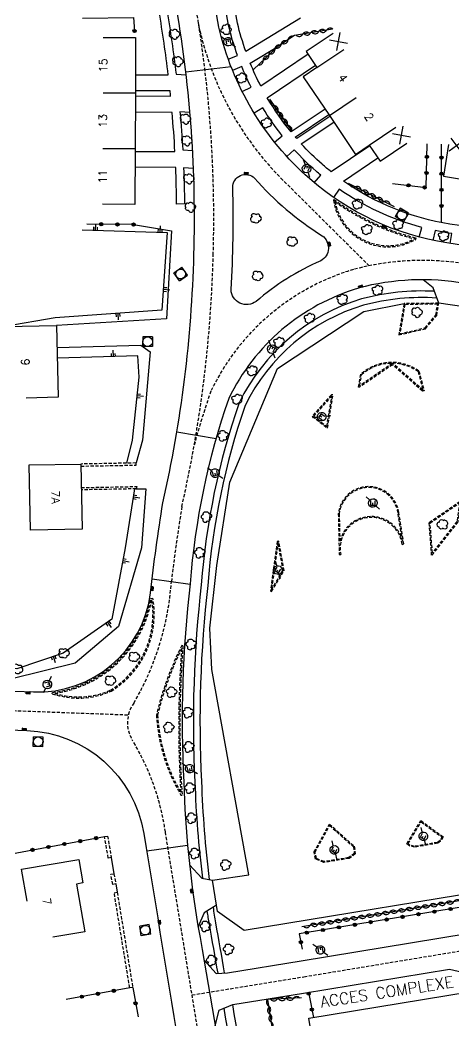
# Model space of a CAD drawing. Header units: millimetres. Extents: x 150999 to 152000, y 125999 to 127001.
# Drawn here: x 151420.3 to 151487.5, y 126231.1 to 126386 of the extents above; entities that cross this region are included whole.
import ezdxf
from ezdxf.enums import TextEntityAlignment as Align

# ---------------------------------------------------------------- set-up
doc = ezdxf.new("R2010")
doc.units = ezdxf.units.MM
doc.linetypes.add('DASHED', pattern=[0.75, 0.5, -0.25])
doc.layers.get('0').update_dxf_attribs({"linetype": 'CONTINUOUS'})
for name, color, linetype in [('W0001', 6, 'DASHED'), ('W0008', 7, 'CONTINUOUS'), ('W0100', 7, 'CONTINUOUS'), ('W0112', 1, 'DASHED'), ('W0211', 2, 'CONTINUOUS'), ('W0300', 7, 'CONTINUOUS'), ('W0310', 3, 'CONTINUOUS'), ('W0322', 7, 'CONTINUOUS'), ('W0334', 7, 'CONTINUOUS'), ('W0400', 7, 'CONTINUOUS'), ('W0420', 7, 'CONTINUOUS'), ('W0471', 7, 'CONTINUOUS'), ('W0989', 7, 'CONTINUOUS'), ('W0991', 7, 'CONTINUOUS'), ('W1102', 7, 'CONTINUOUS')]:
    doc.layers.add(name, color=color, linetype=linetype)
doc.styles.get("Standard").update_dxf_attribs({"font": 'romans.shx', "width": 0.85})

# ---------------------------------------------------------------- blocks, each defined once
blk = doc.blocks.new('t991o')
at = {"color": 0, "linetype": 'Continuous'}
for p, q in [((-1, 1), (1, -1)), ((-1, -1), (1, 1))]:
    blk.add_line(p, q, dxfattribs=at)
blk = doc.blocks.new('t322o')
at = {"color": 0, "linetype": 'Continuous'}
for radius in [0.25, 0.15]:
    blk.add_circle((0, 0), radius, dxfattribs=at)
blk = doc.blocks.new('t310o')
at = {"color": 0, "linetype": 'Continuous'}
for centre, start, end in [((-0.5, 0.38), 216.8699, 323.1304), ((0.5, -0.37), 36.8699, 143.1303)]:
    blk.add_arc(centre, 0.625, start, end, dxfattribs=at)
blk = doc.blocks.new('t211o')
at = {"color": 0, "linetype": 'Continuous'}
for p, q in [((-0.29, 0.5), (-0.29, 0)), ((0, 1), (0, 0)), ((0.29, 0.5), (0.29, 0))]:
    blk.add_line(p, q, dxfattribs=at)
blk = doc.blocks.new('T471')
for p, q in [((-0.333334, 0.333334), (-0.333334, -0.333334)), ((-0.333334, 0.333334), (0.333334, 0.333334)), ((-0.333334, 0), (0, 0)), ((0.500001, 0.500001), (1.000002, 1.000002)), ((-0.500001, -0.500001), (-1.000002, -1.000002)), ((-0.333334, -0.333334), (0.333334, -0.333334))]:
    blk.add_line(p, q)
blk.add_ellipse((0, 0), major_axis=(0.471405, 0.471405), ratio=1, start_param=5.4977871438, end_param=11.780972451)
blk = doc.blocks.new('T420')
for p, q in [((0.75, 0.75), (-0.75, 0.75)), ((-0.75, 0.75), (-0.75, -0.75)), ((0.75, 0.75), (0.75, -0.75)), ((0.75, -0.75), (-0.75, -0.75))]:
    blk.add_line(p, q)
blk.add_ellipse((0, 0), major_axis=(-0.53, 0.53), ratio=1, start_param=3.926991, end_param=10.210176)
blk = doc.blocks.new('T400')
for p, q in [((-0.15, 0.3), (0.15, 0.3)), ((-0.15, -0.25), (-0.15, 0.3)), ((-0.15, 0.15), (0.15, 0.15)), ((-0.15, 0), (0.15, 0)), ((0.15, 0.3), (0.15, -0.25)), ((-0.15, -0.15), (0.15, -0.15)), ((-0.15, -0.25), (-0.15, -0.3)), ((-0.15, -0.3), (0.15, -0.3)), ((0.15, -0.3), (0.15, -0.25))]:
    blk.add_line(p, q)
blk = doc.blocks.new('T300')
for p, q in [((-0.8, 0.51), (-0.86, 0.34)), ((-0.86, 0.34), (-0.86, 0.17)), ((-0.86, 0.17), (-0.74, 0.06)), ((-0.69, 0.63), (-0.8, 0.51)), ((-0.8, -0.06), (-0.74, 0.06)), ((-0.74, 0.06), (-0.69, 0.11)), ((-0.57, 0.69), (-0.69, 0.63)), ((-0.46, 0.69), (-0.57, 0.69)), ((-0.29, 0.63), (-0.46, 0.69)), ((-0.29, 0.63), (-0.17, 0.74)), ((-0.23, 0.57), (-0.29, 0.63)), ((-0.17, 0.74), (-0.06, 0.8)), ((-0.06, 0.8), (0.06, 0.8)), ((0.06, 0.8), (0.23, 0.74)), ((0.23, 0.74), (0.34, 0.63)), ((0.34, 0.63), (0.4, 0.51)), ((0.46, 0.46), (0.34, 0.46)), ((0.4, 0.51), (0.4, 0.46)), ((0.57, 0.4), (0.46, 0.46)), ((0.57, 0.4), (0.69, 0.29)), ((0.69, 0.29), (0.74, 0.17)), ((0.74, 0.06), (0.69, -0.17)), ((0.74, 0.17), (0.74, 0.06)), ((-0.8, -0.17), (-0.8, -0.06)), ((-0.8, -0.23), (-0.8, -0.17)), ((-0.74, -0.34), (-0.8, -0.23)), ((-0.69, -0.4), (-0.74, -0.34)), ((-0.51, -0.46), (-0.69, -0.4)), ((-0.4, -0.46), (-0.51, -0.46)), ((-0.4, -0.46), (-0.34, -0.46)), ((-0.34, -0.46), (-0.34, -0.4)), ((-0.34, -0.51), (-0.34, -0.46)), ((-0.29, -0.63), (-0.34, -0.51)), ((-0.17, -0.74), (-0.29, -0.63)), ((-0.06, -0.8), (-0.17, -0.74)), ((0.06, -0.8), (-0.06, -0.8)), ((0.17, -0.74), (0.06, -0.8)), ((0.23, -0.69), (0.17, -0.74)), ((0.29, -0.46), (0.23, -0.46)), ((0.29, -0.63), (0.23, -0.69)), ((0.46, -0.4), (0.29, -0.46)), ((0.34, -0.51), (0.29, -0.63)), ((0.34, -0.51), (0.34, -0.46)), ((0.57, -0.34), (0.46, -0.4)), ((0.63, -0.29), (0.57, -0.34)), ((0.69, -0.17), (0.63, -0.29))]:
    blk.add_line(p, q)

msp = doc.modelspace()

# ---------------------------------------------------------------- linework, layer by layer
at = {"layer": 'W0001'}
for points in [[(151483.07, 126014.25, -0.000463), (151465.48, 126121.41, 0.000328), (151442.8, 126260.36, 0.101931), (151437.67, 126274.58, -0.295589), (151437.91, 126280.29, 0.116471), (151443.73, 126299.09, -0.011498), (151445.36, 126310.69, 0.049077), (151450.21, 126349.63, 0.050108), (151447.47, 126388.3, -0.000595), (151431.9, 126478.98), (151424.7, 126521.56, 0.002254), (151411.43, 126599.34, 0.406265), (151396.07, 126610.27), (151389.67, 126609.02, 0.044346), (151379.93, 126606.54), (151374.75, 126605.55), (151370.37, 126603.33), (151366.54, 126599.96), (151356.47, 126594.23), (151321.48, 126574.08), (151307.47, 126566.04)], [(151474.33, 126347.95), (151461, 126361.2, -0.141332), (151448.15, 126384.29), (151447.92, 126385.63, -0.000171)], [(151750.38, 126305.21), (151713.18, 126311.4, -0.119765), (151708.44, 126313.39, 0.24), (151698.58, 126315.01, -0.119765), (151693.45, 126314.65), (151665.94, 126319.14), (151662.31, 126319.74), (151657.88, 126320.46), (151638.59, 126323.2), (151623.54, 126326.07), (151612.32, 126327.91), (151592.38, 126331.17), (151587.29, 126330.98), (151582.42, 126331.77), (151577.64, 126333.56), (151554.78, 126337.32, -0.139565), (151544.81, 126342.01, 0.295321), (151534.91, 126343.44, -0.12364), (151526.72, 126341.9), (151503.11, 126345.8), (151489.67, 126348.16, 0.109285), (151471.89, 126347.37, 0.212239), (151449.84, 126328.54, 0.018837), (151447.25, 126320.14, 0.041296)]]:
    msp.add_lwpolyline(points, format="xyb", dxfattribs=at)
for points in [[(151335.91, 126282.18), (151338.29, 126282.09), (151343.34, 126282.99), (151348.38, 126282.8), (151353.34, 126281.51), (151366.14, 126281.01), (151392.67, 126280.11), (151400.51, 126279.82), (151437.08, 126278.47)], [(151446.93, 126235.13), (151464.24, 126237.95), (151489.91, 126242.19), (151526.22, 126248.14)]]:
    msp.add_lwpolyline(points, dxfattribs=at)
at = {"layer": 'W0008'}
for points in [[(151763.23, 126502.82, 0.04784), (151738.65, 126543.01, 0.037428), (151713.93, 126571.65, 0.026113), (151676.15, 126603.66, 0.043958), (151645.47, 126626.27, 0.06869), (151615.89, 126637.24, -0.067758), (151606.11, 126641.3), (151586.22, 126653.91, 0.190937), (151564.94, 126657.36, 0.061077), (151535.82, 126646.97), (151496.35, 126627.17, 0.390129), (151493.8, 126619.04), (151499.22, 126608.77, -0.421219), (151497.79, 126604.32, 0.00231), (151458, 126584.35), (151443.59, 126577.08), (151441.44, 126575.97), (151435.75, 126573.12, -0.483704), (151417.29, 126583.22, -0.000014), (151404.9, 126655.69)], [(151360.34, 126391.27), (151361.52, 126377.23, 0.018577), (151363.38, 126359.08, 0.010334), (151366.59, 126339.13, 0.033101), (151377.19, 126297.01, 0.330111), (151393.97, 126283.07), (151400.62, 126282.82), (151422.39, 126282.01, 0.387794), (151440.52, 126297.36, -0.013612), (151442.42, 126311.26, 0.049197), (151447.22, 126349.71, 0.050115), (151444.52, 126387.79, -0.000595), (151428.95, 126478.48)], [(151335.79, 126279.11), (151365.68, 126277.95, -0.363213), (151376.1, 126267.45, -0.163826), (151364.81, 126240.08), (151368.62, 126237, 0.160584), (151381.63, 126269.11, -0.383744), (151391.37, 126277.14), (151400.4, 126276.82), (151421.38, 126276.05, -0.357579), (151439.46, 126260.09, -0.000346), (151462.32, 126120.89, 0.000429), (151478.61, 126021.62, -0.383101), (151474.26, 126015.05), (151447.21, 126008, 0.008769), (151416.11, 126000, -0.009773)]]:
    msp.add_lwpolyline(points, format="xyb", dxfattribs=at)
for points in [[(151506.64, 126348.26), (151486.36, 126351.48, -0.141065), (151465.11, 126361.43, -0.156616), (151451.07, 126384.89), (151449.62, 126393.05, -0.000171), (151432.34, 126494.77), (151424.62, 126540.06, -0.324334), (151438.89, 126567.94), (151447.76, 126572.51), (151464.92, 126581.09, -0.509902), (151482.04, 126572.19), (151482.86, 126566.29), (151486.75, 126535.22, 0.024473), (151490.66, 126510.78, 0.036823), (151499.28, 126482.2), (151505.02, 126467.04), (151516.25, 126437.43), (151521.18, 126424.47), (151531.19, 126398, -0.017049), (151535.08, 126387.57, -0.109233), (151538.09, 126358.96, -0.426179), (151520.33, 126346)], [(151452.96, 126344.26, 0.023609), (151453.22, 126360.06, -0.662724), (151456.6, 126361.52, 0.073752), (151467.07, 126352.6, -0.555434), (151466.84, 126348.73, 0.074766), (151456.84, 126342.43, -0.603553)], [(151505.32, 126342.38), (151489.15, 126345.21, 0.109018), (151472.7, 126344.5, 0.210632), (151452.6, 126327.4, 0.064616), (151446.63, 126298.76, 0.041405), (151445.64, 126268.03, 0.032805), (151447.85, 126245.81, -0.004839), (151457.5, 126187.79, -0.004903), (151459.36, 126177.04, 0.0007), (151484.18, 126024.63, 0.441234), (151491.77, 126019.69), (151497.09, 126021.07, 0.001673), (151534.21, 126030.73), (151581.59, 126043.13, -0.095314), (151626.31, 126045.18), (151631.01, 126044.47, 0.437454), (151639.01, 126050.87, 0.000992), (151646.17, 126153.04, 0.034443), (151646.12, 126275.2), (151644.49, 126301.93, 0.375123), (151627.68, 126322.36), (151611.84, 126324.95), (151587.1, 126329), (151536.42, 126337.26)]]:
    msp.add_lwpolyline(points, format="xyb", close=True, dxfattribs=at)
for points in [[(151448.77, 126240.59), (151450.66, 126238.46), (151452.43, 126238.56), (151463.83, 126240.41), (151489.5, 126244.66), (151525.82, 126250.61)], [(151450.53, 126230.37), (151451.12, 126232.8), (151453.23, 126233.66), (151464.17, 126235.43), (151486.75, 126239.14), (151488.8, 126238.64), (151489.73, 126237.06), (151489.98, 126235.62)]]:
    msp.add_lwpolyline(points, dxfattribs=at)
at = {"layer": 'W0100'}
for points in [[(151433.2, 126383.28), (151438.2, 126383.26), (151438.16, 126374.65), (151438.12, 126366.04), (151438.08, 126357.43), (151433.08, 126357.46)], [(151468.75, 126383.89), (151464.61, 126381.1), (151466.26, 126378.64), (151464.13, 126377.21), (151468.18, 126371.2), (151472.22, 126365.19), (151474.35, 126366.62), (151476.02, 126364.14), (151480.17, 126366.93)], [(151486.62, 126366.74), (151485.82, 126361.81), (151488.32, 126361.42), (151491.74, 126360.86), (151491.56, 126359.74), (151498.68, 126358.58), (151505.81, 126357.42), (151506.23, 126360), (151509.16, 126359.52), (151511.95, 126359.07), (151511.54, 126356.49), (151518.69, 126355.35), (151525.77, 126354.14), (151525.99, 126355.41), (151528.94, 126354.91), (151529.96, 126360.75), (151525.04, 126361.61)], [(151418.06, 126333.57), (151417.97, 126338.57), (151425.96, 126338.71), (151426.23, 126327.6), (151421.24, 126327.48)], [(151421.41, 126249.65), (151420.55, 126254.57), (151429.41, 126256.1), (151430.04, 126252.46), (151429.06, 126252.29), (151430.34, 126244.9), (151425.41, 126244.05)]]:
    msp.add_lwpolyline(points, dxfattribs=at)
for points in [[(151421.73, 126317.13), (151429.72, 126317.28), (151429.91, 126307.22), (151421.92, 126307.06)], [(151543.08, 126149.36), (151505.19, 126143.15), (151504.3, 126148.58), (151493.44, 126146.8), (151490.61, 126164.04), (151489.22, 126163.81), (151488.55, 126168.04), (151475.1, 126165.74), (151473.62, 126174.38), (151480.86, 126175.57), (151478.62, 126188.13), (151472.28, 126187.06), (151465.01, 126231.52), (151500.49, 126237.35), (151507.8, 126192.92), (151492.27, 126190.38), (151493.73, 126182.24), (151526.32, 126187.58), (151536.54, 126189.26)]]:
    msp.add_lwpolyline(points, close=True, dxfattribs=at)
at = {"layer": 'W0112'}
for points in [[(151468.82, 126358.1, 0.528961), (151481.56, 126352.04), (151481.6, 126352.25, -0.097708), (151468.88, 126358.22)], [(151481.35, 126352.13, -0.514696), (151469.04, 126357.89, 0.094044)], [(151469.71, 126303.3), (151469.93, 126303.28, -1.027432), (151479.44, 126304.85), (151479.7, 126304.92), (151478.93, 126309.79, 0.873321), (151469.56, 126309.59)], [(151469.8, 126305.19, -0.800549), (151479.49, 126305.37), (151478.79, 126309.77, 0.872423), (151469.7, 126309.58)], [(151425.32, 126281.94, 0.330727), (151440.53, 126296.47), (151440.85, 126296.52, -0.311507), (151434.41, 126282.14, -0.189813), (151425.31, 126281.74)], [(151425.69, 126281.81, 0.323736), (151440.69, 126296.34, -0.308412), (151434.32, 126282.3, -0.182396)], [(151445.22, 126266.03), (151445.39, 126266.03, -0.034966), (151445.52, 126289.16), (151445.35, 126289.21, 0.057067), (151441.42, 126278.45, 0.121398)], [(151445.18, 126266.45, -0.033655), (151445.31, 126288.73, 0.054717), (151441.6, 126278.43, 0.117651)]]:
    msp.add_lwpolyline(points, format="xyb", close=True, dxfattribs=at)
for points in [[(151479.73, 126342.1), (151478.93, 126337.25), (151483.05, 126338.22), (151484.79, 126340.27), (151485.1, 126342.15)], [(151479.85, 126341.96), (151479.1, 126337.43), (151482.98, 126338.35), (151484.66, 126340.33), (151484.94, 126342.01)], [(151468.74, 126327.96), (151468.49, 126327.99), (151465.54, 126324.68), (151467.89, 126322.85)], [(151468.58, 126327.84), (151468.55, 126327.84), (151465.74, 126324.69), (151467.79, 126323.1)], [(151488.04, 126308.31), (151484.01, 126303.17), (151483.63, 126308.24), (151488.51, 126311.57)], [(151487.91, 126308.36), (151484.12, 126303.54), (151483.77, 126308.17), (151488.33, 126311.28)], [(151460.35, 126305.35), (151460.11, 126305.31), (151459.07, 126297.66), (151459.23, 126297.56), (151461.18, 126300.78)], [(151460.23, 126305.19), (151460.23, 126305.19), (151459.22, 126297.81), (151461.03, 126300.8)], [(151482.34, 126262.11), (151485.78, 126259.59), (151485.4, 126258.91), (151484.94, 126258.61), (151481.35, 126257.98), (151480.57, 126258.19), (151480.17, 126258.53)], [(151482.38, 126261.91), (151485.6, 126259.55), (151485.3, 126259.01), (151484.89, 126258.74), (151481.36, 126258.12), (151480.63, 126258.32), (151480.35, 126258.56)], [(151468.19, 126261.57), (151472.03, 126258.13), (151472.19, 126256.97), (151471.24, 126256.26), (151467.33, 126255.62), (151466.05, 126256.16), (151465.82, 126257.25)], [(151468.23, 126261.35), (151471.9, 126258.06), (151472.04, 126257.03), (151471.19, 126256.39), (151467.35, 126255.76), (151466.17, 126256.26), (151465.97, 126257.23)], [(151433.97, 126256.32), (151433.39, 126259.64), (151433.86, 126259.71), (151434.44, 126256.39)], [(151434.66, 126252.22), (151434.37, 126253.8), (151434.84, 126253.88), (151435.13, 126252.3)], [(151437.28, 126236.23), (151434.88, 126250.94), (151435.35, 126251.02), (151437.75, 126236.3)]]:
    msp.add_lwpolyline(points, close=True, dxfattribs=at)
for points in [[(151482.57, 126328.56), (151477.95, 126332.65), (151472.85, 126329.16), (151472.7, 126329.19), (151473.03, 126331.16, -0.351202), (151482.03, 126331.66), (151482.84, 126328.59)], [(151477.93, 126332.86), (151472.88, 126329.39), (151473.16, 126331.09, -0.347332), (151481.91, 126331.57), (151482.67, 126328.71), (151477.99, 126332.86)], [(151482.84, 126328.59), (151482.57, 126328.56, 0.781429)]]:
    msp.add_lwpolyline(points, format="xyb", dxfattribs=at)
for points in [[(151429.73, 126316.95), (151438.29, 126317.11), (151438.26, 126317.44), (151429.72, 126317.28)], [(151429.79, 126313.63), (151438.37, 126313.8), (151438.28, 126313.44), (151429.8, 126313.28)]]:
    msp.add_lwpolyline(points, dxfattribs=at)
at = {"layer": 'W0211'}
for points in [[(151429.93, 126353.52), (151443.09, 126353.1), (151442.28, 126341.07), (151425.75, 126339.89), (151417.97, 126338.57)], [(151437.88, 126354.32), (151443.73, 126353.36), (151443, 126339.76), (151425.96, 126338.71)], [(151426.05, 126335.29), (151439.02, 126335.67), (151440.43, 126334.65), (151439.25, 126320.97), (151438.26, 126317.44)], [(151436.83, 126317.41), (151437.7, 126320.97), (151438.74, 126330.72), (151438.52, 126334), (151426.09, 126333.64)], [(151438.28, 126313.44), (151439.76, 126313.44), (151439.12, 126304.32), (151435.55, 126292.12), (151428.86, 126286.46), (151419.05, 126284.05), (151400.73, 126285.9), (151387.76, 126287.24), (151387.14, 126289.39), (151391.31, 126293.64)], [(151438.05, 126313.44), (151436.59, 126304.32), (151434.54, 126293.25), (151427, 126288), (151419.84, 126285.58), (151400.78, 126287.24), (151388.74, 126288.87), (151391.31, 126293.64)]]:
    msp.add_lwpolyline(points, dxfattribs=at)
at = {"layer": 'W0310'}
for points in [[(151468.64, 126384.55), (151462.81, 126383.56), (151460.23, 126381.89), (151456.45, 126378.32)], [(151458.93, 126373.73), (151462.4, 126368.75)], [(151471.11, 126360.71), (151478.23, 126357.1)], [(151512.07, 126253.6), (151463.94, 126245.67)], [(151463.85, 126234.66), (151458.6, 126234.41), (151461.56, 126215.96), (151466.78, 126186.39), (151471.36, 126187.11)]]:
    msp.add_lwpolyline(points, dxfattribs=at)
at = {"layer": 'W0322'}
for points in [[(151430, 126386.24), (151437.88, 126386.35), (151438.04, 126384.23)], [(151477.96, 126360.69), (151483.16, 126360.05), (151483.33, 126366.84)], [(151485.53, 126354.63), (151485.53, 126366.77)], [(151437.88, 126354.32), (151430.64, 126354.4)], [(151495.57, 126340.41), (151490.62, 126309.22), (151523.42, 126304.15), (151511.46, 126286.77), (151516.79, 126253.35), (151463.53, 126244.58), (151463.97, 126242.23)], [(151408.79, 126249.99), (151407.85, 126254.9), (151433.39, 126259.64)], [(151437.28, 126236.23), (151427.45, 126234.42)], [(151437.75, 126236.3), (151438.57, 126231.76)], [(151464.98, 126235.33), (151465.73, 126231.64)]]:
    msp.add_lwpolyline(points, dxfattribs=at)
at = {"layer": 'W0334'}
for points in [[(151463.69, 126386.26), (151455.25, 126381.12, -0.027218), (151453.97, 126385.48), (151452.54, 126393.56, -0.000004), (151452.08, 126396.21), (151458.95, 126397.3)], [(151438.17, 126377.51), (151443.25, 126377.49, 0.013209), (151441.82, 126387.32, -0.000056), (151440.34, 126395.91), (151431.73, 126394.44)], [(151452.53, 126379.94), (151453.98, 126380.46, -0.028603), (151452.58, 126385.2), (151451.14, 126393.32, -0.000004), (151450.7, 126395.94), (151449.17, 126395.68)], [(151443.32, 126394.76), (151441.75, 126394.86, 0.000048), (151443.02, 126387.53, -0.013229), (151444.46, 126377.61), (151446.01, 126377.51)], [(151464.88, 126380.69), (151457.57, 126375.76, -0.023373), (151455.94, 126379.3), (151460.23, 126381.89)], [(151454.69, 126374.91), (151456.06, 126375.6, -0.020137), (151454.63, 126378.77), (151453.2, 126378.18)], [(151467.51, 126372.19), (151462.25, 126368.65, -0.038737), (151458.57, 126373.95), (151466.03, 126378.98)], [(151438.16, 126374.23), (151443.61, 126374.2, 0.00106), (151443.53, 126375), (151438.16, 126375.02)], [(151459.69, 126367.1), (151460.9, 126368.07, -0.030556), (151457.87, 126372.38), (151456.55, 126371.57)], [(151438.12, 126365.65), (151444.28, 126365.62, 0.00808), (151443.85, 126371.69), (151438.15, 126371.71)], [(151446.6, 126371.69), (151445.06, 126371.79, -0.007819), (151445.48, 126365.88), (151447.01, 126365.78)], [(151468.26, 126371.07), (151463.12, 126367.62, -0.001985), (151462.9, 126367.87), (151468.08, 126371.35)], [(151474.43, 126366.5), (151468.46, 126362.49, -0.011582), (151467.06, 126363.66, -0.02696), (151463.84, 126366.8), (151468.86, 126370.18)], [(151465.85, 126360.8), (151466.84, 126361.98, -0.005734), (151466.12, 126362.59, -0.027436), (151462.75, 126365.91), (151461.61, 126364.87)], [(151489.45, 126361.24), (151488.3, 126354.17), (151486.82, 126354.4, -0.113844), (151470.38, 126361.05), (151475.69, 126364.63)], [(151447.14, 126363.02), (151445.61, 126363.12, -0.007374), (151445.76, 126357.54), (151444.55, 126357.46, 0.007583), (151444.4, 126363.17), (151438.11, 126363.2)], [(151482.07, 126352.39), (151482.47, 126353.88, -0.086725), (151469.7, 126359.8), (151468.82, 126358.53)], [(151486.88, 126351.4), (151487.13, 126352.92), (151486.6, 126353.01, -0.01289), (151484.53, 126353.39), (151484.21, 126351.88)], [(151484.44, 126344, 0.078145), (151473.17, 126342.83, 0.209578), (151454.21, 126326.73, 0.064463), (151448.36, 126298.6, 0.04147), (151447.37, 126268.11, 0.022179), (151448.54, 126253.2, -0.004836)], [(151484.81, 126342.96, 0.081017), (151473.45, 126341.85, 0.208914), (151455.15, 126326.34, 0.064368), (151449.37, 126298.5, 0.041509), (151448.39, 126268.15, 0.022698), (151449.59, 126252.99, -0.004835)], [(151449.24, 126248.1, 0.002991), (151449.56, 126246.11, -0.000637), (151450.9, 126238.48, -0.004893)], [(151450.18, 126248.71, 0.003666), (151450.56, 126246.28, -0.000646), (151451.92, 126238.53, -0.004887)], [(151451.83, 126233.09, -0.00375), (151459.22, 126188.08, -0.003097), (151460.42, 126181.27, 0.0007)], [(151453.17, 126233.63, -0.003774), (151460.61, 126188.32, -0.003164), (151461.84, 126181.34, 0.0007)]]:
    msp.add_lwpolyline(points, format="xyb", dxfattribs=at)
for points in [[(151445.95, 126377.97), (151452.97, 126378.76)], [(151485.1, 126342.15), (151484.26, 126344.52), (151482.68, 126345.79)], [(151446.55, 126255.28), (151448.46, 126253.22), (151450.08, 126252.89), (151455.72, 126253.74), (151449.98, 126285.51), (151449.66, 126291.88), (151450.77, 126301.6), (151452.8, 126314.46), (151460.15, 126332.07), (151473.5, 126340.87), (151479.73, 126342.1)], [(151493.3, 126340.94), (151493.77, 126340.85), (151488.51, 126308.54), (151488.33, 126306.49), (151488.56, 126305.09), (151493.19, 126279.63), (151498.39, 126252.21), (151455.01, 126245.09), (151450.86, 126248.04), (151450.69, 126249.03), (151448.82, 126247.82), (151447.87, 126245.71)], [(151488.97, 126341.6), (151485.1, 126342.15)], [(151444.58, 126322.28), (151450.65, 126321.22)], [(151440.76, 126299.5), (151446.62, 126298.69)], [(151446.25, 126258.27), (151439.91, 126257.36)], [(151434.44, 126256.39), (151434.84, 126253.88)], [(151450.69, 126249.03), (151450.08, 126252.89)], [(151435.13, 126252.3), (151435.35, 126251.02)]]:
    msp.add_lwpolyline(points, dxfattribs=at)
at = {"layer": 'W1102'}
for p, q in [((151466.26, 126378.64), (151470.41, 126381.43)), ((151438.16, 126374.65), (151433.16, 126374.67)), ((151468.18, 126371.2), (151472.32, 126373.99)), ((151474.35, 126366.62), (151478.49, 126369.42)), ((151438.12, 126366.04), (151433.12, 126366.06))]:
    msp.add_line(p, q, dxfattribs=at)

# ---------------------------------------------------------------- block references
at = {"layer": 'W0211'}
for p, rotation in [((151431.96, 126353.45), 358.2003043381491), ((151441.95, 126353.14), 358.2003043381491), ((151442.49, 126344.26), 266.119170500411), ((151435.49, 126340.58), 184.075319940322), ((151434.72, 126333.89), 1.654586931391933), ((151438.43, 126327.82), 263.9348886696089), ((151437.85, 126312.16), 260.873586095137), ((151436.21, 126302.3), 259.517440318587), ((151433.89, 126292.79), 214.813115947951), ((151425.47, 126287.49), 198.673179050431)]:
    msp.add_blockref('t211o', p, dxfattribs=dict(at, rotation=rotation))
at = {"layer": 'W0300'}
for p, rotation in [((151444.26, 126383.74), 0.8513615569594781), ((151452.18, 126384.43), 279.653662527812), ((151444.79, 126379.52), 0.8513615569594781), ((151454.54, 126376.97), 243.664889702371), ((151445.98, 126370.63), 3.59923523187311), ((151458.41, 126370.01), 243.664889702371), ((151446.18, 126367.27), 3.59923523187311), ((151446.49, 126361.37), 3.59923523187311), ((151472.48, 126357.46), 243.664889702371), ((151446.73, 126356.99), 3.59923523187311), ((151456.71, 126355.31), 208.760670148323), ((151478.76, 126354.31), 243.664889702371), ((151473.92, 126353.51), 243.664889702371), ((151485.82, 126352.53), 243.664889702371), ((151462.32, 126351.72), 208.760670148323), ((151456.99, 126346.4), 208.760670148323), ((151475.57, 126344.12), 243.664889702371), ((151470.12, 126342.72), 243.664889702371), ((151465.05, 126339.79), 243.664889702371), ((151481.8, 126340.72), 2.19842369528952), ((151460.34, 126336.07), 243.664889702371), ((151456.13, 126331.66), 243.664889702371), ((151453.85, 126327.26), 243.664889702371), ((151451.73, 126321.73), 102.011263920227), ((151449.17, 126309.18), 102.011263920227), ((151485.78, 126307.93), 34.280031751296), ((151448.14, 126303.64), 102.011263920227), ((151446.8, 126289.46), 102.011263920227), ((151427, 126288), 214.813115947951), ((151437.88, 126287.44), 214.813115947951), ((151419.84, 126285.58), 198.673179050431), ((151434.19, 126283.77), 214.813115947951), ((151443.78, 126282.06), 91.75791031854818), ((151446.33, 126278.92), 102.011263920227), ((151443.34, 126276.59), 91.75791031854818), ((151446.46, 126273.61), 102.011263920227), ((151446.61, 126267.25), 102.011263920227), ((151446.88, 126262.58), 102.011263920227), ((151447.38, 126257.12), 102.011263920227), ((151452.16, 126255.35), 102.011263920227), ((151449.02, 126245.85), 102.011263920227), ((151452.59, 126242.29), 102.011263920227), ((151449.97, 126240.58), 102.011263920227)]:
    msp.add_blockref('T300', p, dxfattribs=dict(at, rotation=rotation))
at = {"layer": 'W0310'}
for p, rotation in [((151465.28, 126383.98), 9.639153005978146), ((151466.51, 126384.18), 9.639153005978146), ((151467.74, 126384.39), 9.639153005978146), ((151460.71, 126382.2), 212.8514456415739), ((151461.76, 126382.88), 212.8514456415739), ((151464.04, 126383.77), 9.639153005978146), ((151458.83, 126380.57), 223.384641030042), ((151459.74, 126381.42), 223.384641030042), ((151457.92, 126379.71), 223.384641030042), ((151459.65, 126372.71), 304.87666569166), ((151460.36, 126371.68), 304.87666569166), ((151461.08, 126370.66), 304.87666569166), ((151461.79, 126369.63), 304.87666569166), ((151472.22, 126360.15), 333.125374975215), ((151473.34, 126359.58), 333.125374975215), ((151474.45, 126359.02), 333.125374975215), ((151475.57, 126358.45), 333.125374975215), ((151476.68, 126357.89), 333.125374975215), ((151484.93, 126249.13), 189.348940130166), ((151486.17, 126249.33), 189.348940130166), ((151487.4, 126249.53), 189.348940130166), ((151476.3, 126247.71), 189.348940130166), ((151477.53, 126247.91), 189.348940130166), ((151478.77, 126248.11), 189.348940130166), ((151480, 126248.32), 189.348940130166), ((151481.23, 126248.52), 189.348940130166), ((151482.47, 126248.72), 189.348940130166), ((151483.7, 126248.93), 189.348940130166), ((151466.43, 126246.08), 189.348940130166), ((151467.66, 126246.29), 189.348940130166), ((151468.9, 126246.49), 189.348940130166), ((151470.13, 126246.69), 189.348940130166), ((151471.36, 126246.89), 189.348940130166), ((151472.6, 126247.1), 189.348940130166), ((151473.83, 126247.3), 189.348940130166), ((151475.07, 126247.5), 189.348940130166), ((151465.2, 126245.88), 189.348940130166), ((151458.76, 126233.44), 279.105608041861), ((151460.11, 126234.48), 182.676585608004), ((151461.36, 126234.54), 182.676585608004), ((151462.61, 126234.6), 182.676585608004), ((151458.95, 126232.2), 279.105608041861), ((151459.15, 126230.97), 279.105608041861)]:
    msp.add_blockref('t310o', p, dxfattribs=dict(at, rotation=rotation))
at = {"layer": 'W0322'}
for p, rotation in [((151438.03, 126384.28), 274.227848618132), ((151483.28, 126364.81), 88.54369430825693), ((151485.53, 126364.7), 90.00585624007202), ((151483.22, 126362.31), 88.54369430825693), ((151485.53, 126362.2), 90.00585624007202), ((151480.44, 126360.39), 352.9357736104797), ((151482.92, 126360.08), 352.9357736104797), ((151485.53, 126359.7), 90.00585624007202), ((151485.53, 126357.2), 90.00585624007202), ((151432.88, 126354.38), 179.358545880606), ((151435.38, 126354.35), 179.358545880606), ((151437.88, 126354.32), 179.358545880606), ((151429.63, 126258.94), 10.5123544027657), ((151432.08, 126259.4), 10.5123544027657), ((151422.25, 126257.57), 10.5123544027657), ((151424.71, 126258.03), 10.5123544027657), ((151427.17, 126258.49), 10.5123544027657), ((151484.44, 126248.02), 189.349423338084), ((151486.91, 126248.43), 189.349423338084), ((151474.57, 126246.4), 189.349423338084), ((151477.04, 126246.8), 189.349423338084), ((151479.51, 126247.21), 189.349423338084), ((151481.97, 126247.62), 189.349423338084), ((151464.71, 126244.77), 189.349423338084), ((151467.17, 126245.18), 189.349423338084), ((151469.64, 126245.59), 189.349423338084), ((151472.11, 126245.99), 189.349423338084), ((151463.77, 126243.3), 280.76088449302), ((151432.36, 126235.32), 190.422444924295), ((151434.82, 126235.78), 190.422444924295), ((151464.98, 126235.33), 281.418851170879), ((151429.9, 126234.87), 190.422444924295), ((151438.19, 126233.84), 280.279745385951), ((151465.47, 126232.88), 281.418851170879)]:
    msp.add_blockref('t322o', p, dxfattribs=dict(at, rotation=rotation))
at = {"layer": 'W0400'}
for p, rotation in [((151455.29, 126362.24), 267.5292481829952), ((151476.69, 126354.03), 247.3966517526051), ((151468.14, 126351.28), 191.9327285991962), ((151473.02, 126344.75), 104.4513883031061), ((151440.75, 126297.97), 173.8022155949491), ((151421.56, 126281.88), 88.04906969846644), ((151420.95, 126276.23), 268.8894943931609), ((151446.89, 126251.19), 187.7660563332024), ((151441.88, 126246.4), 9.267409121488006)]:
    msp.add_blockref('T400', p, dxfattribs=dict(at, rotation=rotation))
at = {"layer": 'W0420'}
for p, rotation in [((151479.41, 126355.82), 329.441252330699), ((151445.17, 126346.68), 214.813115947951), ((151440.05, 126336.2), 359.1308347585981), ((151423.13, 126274.31), 267.861374791412), ((151439.7, 126245.16), 279.267409121488)]:
    msp.add_blockref('T420', p, dxfattribs=dict(at, rotation=rotation))
at = {"layer": 'W0471'}
for p, rotation in [((151452.52, 126382.62), 280.068312772731), ((151464.65, 126362.99), 243.664889702371), ((151459.28, 126335.05), 243.664889702371), ((151466.99, 126324.6), 322.1219780744121), ((151450.49, 126315.87), 102.011263920227), ((151474.92, 126311.25), 91.31354215211121), ((151460.2, 126300.88), 58.87349481106811), ((151424.54, 126283.17), 198.873340074913), ((151446.57, 126270.15), 102.011263920227), ((151482.72, 126259.68), 58.7346046687134), ((151468.95, 126257.58), 58.7346046687134), ((151466.79, 126242.09), 279.297447025103)]:
    msp.add_blockref('T471', p, dxfattribs=dict(at, rotation=rotation))
at = {"layer": 'W0991'}
for p, rotation in [((151469.58, 126382.66), 33.98173989637872), ((151479.33, 126368.17), 33.98129953877178), ((151487.87, 126366.55), 81.29608337048154)]:
    msp.add_blockref('t991o', p, dxfattribs=dict(at, rotation=rotation))

# ---------------------------------------------------------------- texts
at = {"layer": 'W0989'}
msp.add_text('ACCES COMPLEXE', height=1.75, rotation=8.7156, dxfattribs=at).set_placement((151477.09, 126235.62), align=Align.MIDDLE)
at = {"layer": 'W0991'}
for s, rotation, p in [('15', 89.7384, (151433.18, 126378.98)), ('4', 303.9461, (151470.3, 126377)), ('13', 89.7384, (151433.14, 126370.37)), ('2', 303.9461, (151474.35, 126370.99)), ('11', 89.7384, (151433.1, 126361.76)), ('9', 271.0717, (151421.13, 126333.05)), ('7A', 271.1084, (151425.82, 126312.17)), ('7', 279.8086, (151424.46, 126249.57))]:
    msp.add_text(s, height=1.25, rotation=rotation, dxfattribs=at).set_placement(p, align=Align.MIDDLE)

doc.saveas('drawing.dxf')
